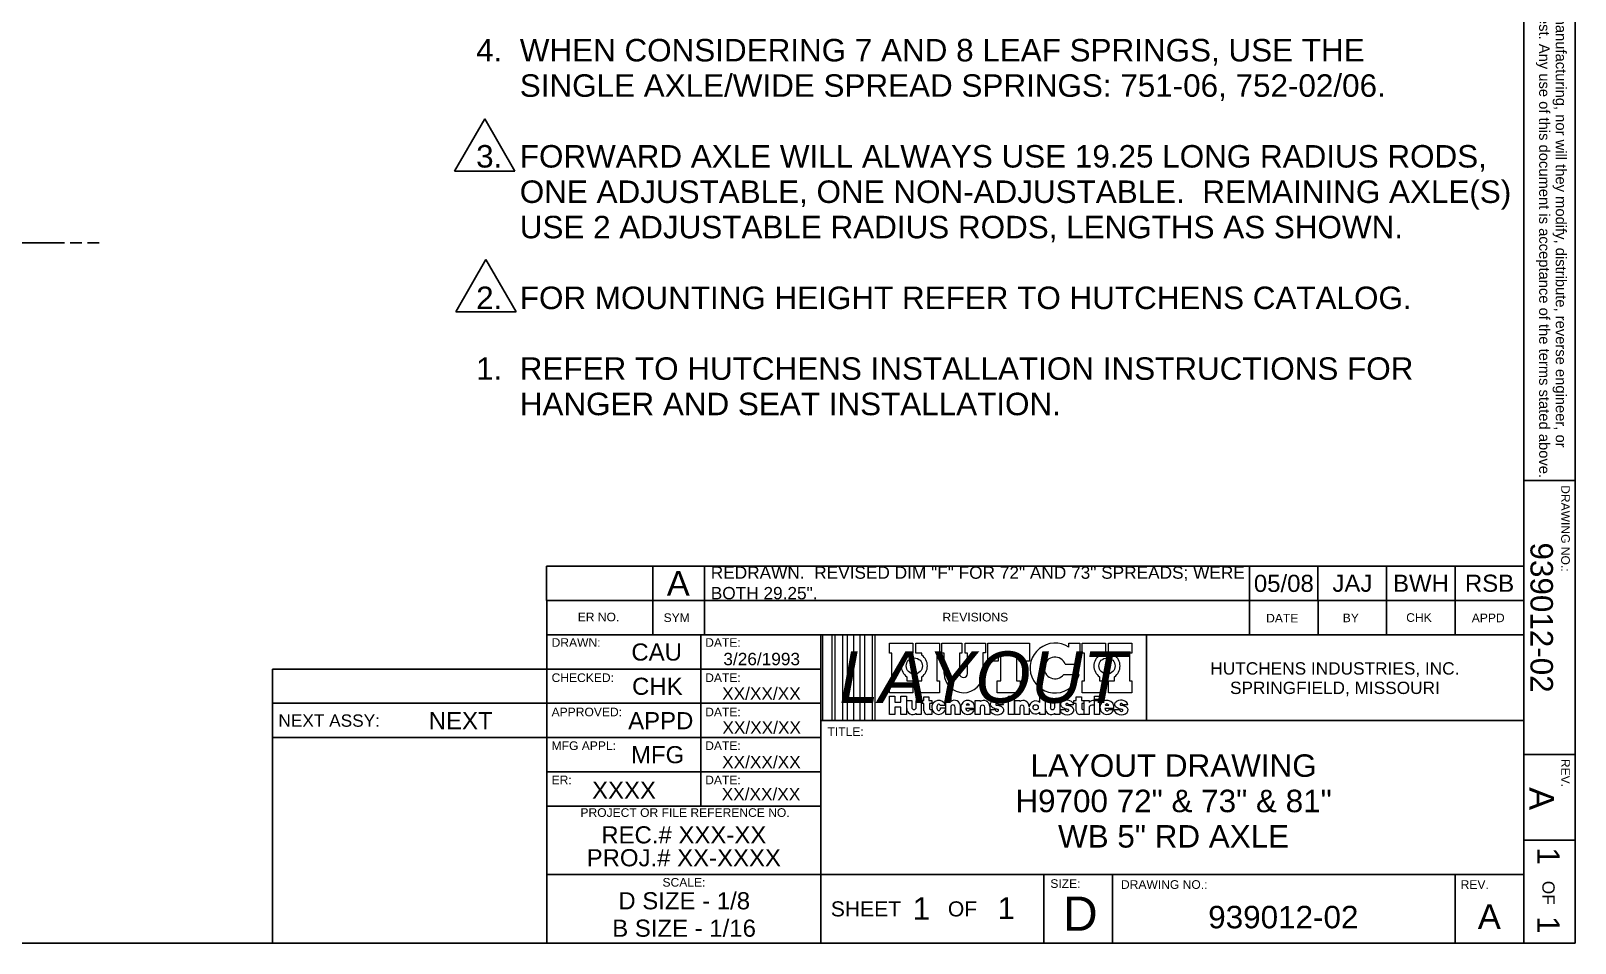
# Model space of a CAD drawing. Header units: inches. Extents: x 0 to 267, y 0 to 172.
# Drawn here: x 176.5 to 266.6, y 4.1 to 57.3 of the extents above; entities that cross this region are included whole.
import ezdxf
from ezdxf.enums import TextEntityAlignment as Align

# ---------------------------------------------------------------- set-up
doc = ezdxf.new("R2010")
doc.units = ezdxf.units.IN
doc.header["$LTSCALE"] = 8
doc.header["$MEASUREMENT"] = 0
doc.linetypes.add('DOUBLE_DASH_CHAIN', pattern=[1.2403, 0.6614, -0.0827, 0.1654, -0.0827, 0.1654, -0.0827])
for name, color, linetype, lineweight in [('Layout', 7, 'Continuous', 25), ('Phantom Lines(Hutchens)', 7, 'DOUBLE_DASH_CHAIN', 70), ('Sketch Geometry(Hutchens)', 7, 'Continuous', 35), ('Symbols(Hutchens)', 7, 'Continuous', 25)]:
    doc.layers.add(name, color=color, linetype=linetype, lineweight=lineweight)
doc.styles.add('Current-ANSI', font='ARIAL.TTF')
doc.styles.add('DEFAULT-Hutchens', font='ARIAL.TTF')
doc.styles.add('Hutchens .063', font='ARIAL.TTF')
doc.styles.add('Hutchens .09', font='ARIAL.TTF')
doc.styles.add('Hutchens .125', font='ARIAL.TTF')
doc.styles.add('Hutchens .164', font='ARIAL.TTF')
doc.styles.add('Hutchens .180', font='ARIAL.TTF')
doc.styles.add('Hutchens .25', font='ARIAL.TTF')

# ---------------------------------------------------------------- blocks, each defined once
blk = doc.blocks.new('Borders D-SIZE')
at = {"layer": 'Sketch Geometry(Hutchens)'}
for p, q in [((32.954, 21.48), (32.954, 0.512)), ((33.329, 3.887), (33.329, 21.48)), ((33.329, 3.887), (32.954, 3.887)), ((32.954, 3.887), (32.954, 0.512)), ((33.329, 0.512), (33.329, 3.887)), ((32.954, 1.887), (33.329, 1.887)), ((32.954, 1.262), (33.329, 1.262)), ((32.954, 0.512), (0.954, 0.512)), ((32.954, 0.512), (33.329, 0.512))]:
    blk.add_line(p, q, dxfattribs=at)
at = {"layer": 'Symbols(Hutchens)', "color": 7, "insert": (33.154, 21.464), "char_height": 0.077, "width": 17.58728, "attachment_point": 4, "rotation": 270, "line_spacing_factor": 0.944221, "style": 'Hutchens .180'}
blk.add_mtext('\\fArial|b0|i0;\\H0.0770;This confidential drawing is the property of Hutchens Industries. Hutchens Industries makes no warranties regarding the information on this document. Nothing hereon may be transmitted or disclosed in whole or in part to other parties. The recipient of this drawing agrees not use this information for manufacturing, nor will they modify, distribute, reverse engineer, or create derivative works based on the information contained on this print without the prior written permission of Hutchens Industries. The recipient agrees not to make copies of the document or reproduce in any manner the information in the document and to return it to Hutchens Industries upon request. Any use of this document is acceptance of the terms stated above. ', dxfattribs=at)
at = {"layer": 'Symbols(Hutchens)', "color": 7, "insert": (33.29, 3.853), "char_height": 0.063, "attachment_point": 1, "rotation": 270, "style": 'Hutchens .063'}
blk.add_mtext('DRAWING NO.:', dxfattribs=at)
at = {"layer": 'Symbols(Hutchens)', "color": 7, "rotation": 270}
for s, insert, char_height, width, attachment_point, style in [('REV.', (33.29, 1.856), 0.063, 0.21647, 1, 'Hutchens .063'), ('OF', (33.134, 0.879), 0.09, 0.35987, 5, 'Hutchens .09')]:
    blk.add_mtext(s, dxfattribs=dict(at, insert=insert, char_height=char_height, width=width, attachment_point=attachment_point, style=style))
at = {"layer": 'Symbols(Hutchens)', "color": 7}
for tag, height, style, p in [('PART_NO', 0.164, 'Hutchens .164', (33.085, 2.887)), ('REV', 0.18, 'Hutchens .180', (33.085, 1.566)), ('Sheet_number', 0.164, 'Hutchens .164', (33.134, 1.115)), ('SHTS_(TOTAL)', 0.164, 'Hutchens .164', (33.134, 0.645))]:
    blk.add_attdef(tag, text='', height=height, rotation=270, dxfattribs=dict(at, style=style)).set_placement(p, align=Align.MIDDLE_CENTER)
blk = doc.blocks.new('Title Blocks D-SIZE')
for p, q in [((11.056, 2.62), (11.056, 1.995)), ((11.069, 2.62), (11.056, 2.62)), ((11.069, 1.995), (11.069, 2.62)), ((11.135, 2.62), (11.135, 1.995)), ((11.16, 2.62), (11.135, 2.62)), ((11.16, 1.995), (11.16, 2.62)), ((11.214, 2.62), (11.214, 1.995)), ((11.25, 2.62), (11.214, 2.62)), ((11.25, 1.995), (11.25, 2.62)), ((11.294, 2.62), (11.294, 1.995)), ((11.341, 2.62), (11.294, 2.62)), ((11.341, 1.995), (11.341, 2.62)), ((11.373, 2.62), (11.373, 1.995)), ((11.432, 2.62), (11.373, 2.62)), ((11.432, 1.995), (11.432, 2.62)), ((11.452, 2.62, 0.394), (13.431, 2.62, 0.394)), ((11.452, 1.995, 0.394), (11.452, 2.62, 0.394)), ((13.431, 2.62, 0.394), (13.431, 1.995, 0.394)), ((11.555, 2.486, 0.394), (11.555, 2.559, 0.394)), ((11.555, 2.559, 0.394), (11.726, 2.559, 0.394)), ((11.573, 2.486, 0.394), (11.555, 2.486, 0.394)), ((11.573, 2.284, 0.394), (11.573, 2.486, 0.394)), ((11.726, 2.486, 0.394), (11.683, 2.486, 0.394)), ((11.683, 2.486, 0.394), (11.683, 2.471, 0.394)), ((11.726, 2.559, 0.394), (11.726, 2.486, 0.394)), ((11.749, 2.486, 0.394), (11.749, 2.559, 0.394)), ((11.749, 2.559, 0.394), (11.92, 2.559, 0.394)), ((11.792, 2.486, 0.394), (11.749, 2.486, 0.394)), ((11.792, 2.471, 0.394), (11.792, 2.486, 0.394)), ((11.92, 2.486, 0.394), (11.902, 2.486, 0.394)), ((11.902, 2.486, 0.394), (11.902, 2.284, 0.394)), ((11.92, 2.559, 0.394), (11.92, 2.486, 0.394)), ((11.937, 2.486, 0.394), (11.937, 2.559, 0.394)), ((11.937, 2.559, 0.394), (12.084, 2.559, 0.394)), ((11.955, 2.486, 0.394), (11.937, 2.486, 0.394)), ((11.955, 2.404, 0.394), (11.955, 2.486, 0.394)), ((12.084, 2.486, 0.394), (12.067, 2.486, 0.394)), ((12.067, 2.486, 0.394), (12.067, 2.337, 0.394)), ((12.084, 2.559, 0.394), (12.084, 2.486, 0.394)), ((12.108, 2.486, 0.394), (12.108, 2.559, 0.394)), ((12.108, 2.559, 0.394), (12.255, 2.559, 0.394)), ((12.125, 2.486, 0.394), (12.108, 2.486, 0.394)), ((12.125, 2.337, 0.394), (12.125, 2.486, 0.394)), ((12.255, 2.487, 0.394), (12.237, 2.487, 0.394)), ((12.237, 2.487, 0.394), (12.237, 2.338, 0.394)), ((12.255, 2.559, 0.394), (12.255, 2.487, 0.394)), ((12.272, 2.428, 0.394), (12.272, 2.559, 0.394)), ((12.272, 2.559, 0.394), (12.578, 2.559, 0.394)), ((12.578, 2.559, 0.394), (12.578, 2.428, 0.394)), ((12.863, 2.529, 0.394), (12.863, 2.559, 0.394)), ((12.863, 2.559, 0.394), (12.945, 2.559, 0.394)), ((12.945, 2.559, 0.394), (12.945, 2.404, 0.394)), ((12.96, 2.486, 0.394), (12.96, 2.559, 0.394)), ((12.96, 2.559, 0.394), (13.13, 2.559, 0.394)), ((12.978, 2.486, 0.394), (12.96, 2.486, 0.394)), ((12.978, 2.284, 0.394), (12.978, 2.486, 0.394)), ((13.13, 2.486, 0.394), (13.088, 2.486, 0.394)), ((13.088, 2.486, 0.394), (13.088, 2.471, 0.394)), ((13.13, 2.559, 0.394), (13.13, 2.486, 0.394)), ((13.154, 2.486, 0.394), (13.154, 2.559, 0.394)), ((13.154, 2.559, 0.394), (13.324, 2.559, 0.394)), ((13.196, 2.486, 0.394), (13.154, 2.486, 0.394)), ((13.196, 2.471, 0.394), (13.196, 2.486, 0.394)), ((13.324, 2.486, 0.394), (13.307, 2.486, 0.394)), ((13.307, 2.486, 0.394), (13.307, 2.284, 0.394)), ((13.324, 2.559, 0.394), (13.324, 2.486, 0.394)), ((11.955, 2.337, 0.394), (11.955, 2.404, 0.394)), ((12.349, 2.428, 0.394), (12.272, 2.428, 0.394)), ((12.369, 2.468, 0.394), (12.349, 2.468, 0.394)), ((12.349, 2.468, 0.394), (12.349, 2.428, 0.394)), ((12.369, 2.284, 0.394), (12.369, 2.468, 0.394)), ((12.502, 2.468, 0.394), (12.481, 2.468, 0.394)), ((12.481, 2.468, 0.394), (12.481, 2.284, 0.394)), ((12.502, 2.428, 0.394), (12.502, 2.468, 0.394)), ((12.578, 2.428, 0.394), (12.502, 2.428, 0.394)), ((12.945, 2.404, 0.394), (12.838, 2.404, 0.394)), ((11.555, 2.197, 0.394), (11.555, 2.284, 0.394)), ((11.555, 2.284, 0.394), (11.573, 2.284, 0.394)), ((11.683, 2.314, 0.394), (11.683, 2.284, 0.394)), ((11.683, 2.284, 0.394), (11.726, 2.284, 0.394)), ((11.726, 2.284, 0.394), (11.726, 2.197, 0.394)), ((11.749, 2.197, 0.394), (11.749, 2.284, 0.394)), ((11.749, 2.284, 0.394), (11.792, 2.284, 0.394)), ((11.792, 2.284, 0.394), (11.792, 2.314, 0.394)), ((11.902, 2.284, 0.394), (11.92, 2.284, 0.394)), ((11.92, 2.284, 0.394), (11.92, 2.197, 0.394)), ((12.067, 2.337, 0.394), (12.067, 2.334, 0.394)), ((12.237, 2.336, 0.394), (12.237, 2.335, 0.394)), ((12.237, 2.335, 0.394), (12.237, 2.335, 0.394)), ((12.341, 2.197, 0.394), (12.341, 2.284, 0.394)), ((12.341, 2.284, 0.394), (12.369, 2.284, 0.394)), ((12.481, 2.284, 0.394), (12.509, 2.284, 0.394)), ((12.509, 2.284, 0.394), (12.509, 2.197, 0.394)), ((12.827, 2.331, 0.394), (12.939, 2.331, 0.394)), ((12.96, 2.197, 0.394), (12.96, 2.284, 0.394)), ((12.96, 2.284, 0.394), (12.978, 2.284, 0.394)), ((13.088, 2.314, 0.394), (13.088, 2.284, 0.394)), ((13.088, 2.284, 0.394), (13.13, 2.284, 0.394)), ((13.13, 2.284, 0.394), (13.13, 2.197, 0.394)), ((13.154, 2.197, 0.394), (13.154, 2.284, 0.394)), ((13.154, 2.284, 0.394), (13.196, 2.284, 0.394)), ((13.196, 2.284, 0.394), (13.196, 2.314, 0.394)), ((13.307, 2.284, 0.394), (13.324, 2.284, 0.394)), ((13.324, 2.284, 0.394), (13.324, 2.197, 0.394)), ((11.726, 2.197, 0.394), (11.555, 2.197, 0.394)), ((11.555, 2.039, 0.394), (11.555, 2.173, 0.394)), ((11.555, 2.173, 0.394), (11.596, 2.173, 0.394)), ((11.596, 2.173, 0.394), (11.596, 2.129, 0.394)), ((11.638, 2.129, 0.394), (11.638, 2.173, 0.394)), ((11.638, 2.173, 0.394), (11.679, 2.173, 0.394)), ((11.679, 2.173, 0.394), (11.679, 2.039, 0.394)), ((11.682, 2.082, 0.394), (11.682, 2.141, 0.394)), ((11.682, 2.141, 0.394), (11.718, 2.141, 0.394)), ((11.718, 2.141, 0.394), (11.718, 2.09, 0.394)), ((11.92, 2.197, 0.394), (11.749, 2.197, 0.394)), ((11.751, 2.113, 0.394), (11.751, 2.141, 0.394)), ((11.751, 2.141, 0.394), (11.787, 2.141, 0.394)), ((11.787, 2.141, 0.394), (11.787, 2.039, 0.394)), ((11.79, 2.118, 0.394), (11.79, 2.141, 0.394)), ((11.79, 2.141, 0.394), (11.807, 2.141, 0.394)), ((11.807, 2.141, 0.394), (11.807, 2.167, 0.394)), ((11.807, 2.167, 0.394), (11.844, 2.167, 0.394)), ((11.844, 2.167, 0.394), (11.844, 2.141, 0.394)), ((11.844, 2.141, 0.394), (11.864, 2.141, 0.394)), ((11.864, 2.141, 0.394), (11.864, 2.118, 0.394)), ((11.967, 2.039, 0.394), (11.967, 2.173, 0.394)), ((11.967, 2.173, 0.394), (12.003, 2.173, 0.394)), ((12.003, 2.173, 0.394), (12.003, 2.133, 0.394)), ((12.181, 2.039, 0.394), (12.181, 2.141, 0.394)), ((12.181, 2.141, 0.394), (12.218, 2.141, 0.394)), ((12.218, 2.141, 0.394), (12.218, 2.133, 0.394)), ((12.509, 2.197, 0.394), (12.341, 2.197, 0.394)), ((12.425, 2.039, 0.394), (12.425, 2.173, 0.394)), ((12.425, 2.173, 0.394), (12.466, 2.173, 0.394)), ((12.466, 2.173, 0.394), (12.466, 2.039, 0.394)), ((12.469, 2.039, 0.394), (12.469, 2.141, 0.394)), ((12.469, 2.141, 0.394), (12.506, 2.141, 0.394)), ((12.506, 2.141, 0.394), (12.506, 2.133, 0.394)), ((12.653, 2.125, 0.394), (12.653, 2.173, 0.394)), ((12.653, 2.173, 0.394), (12.69, 2.173, 0.394)), ((12.69, 2.173, 0.394), (12.69, 2.039, 0.394)), ((12.693, 2.082, 0.394), (12.693, 2.141, 0.394)), ((12.693, 2.141, 0.394), (12.729, 2.141, 0.394)), ((12.729, 2.141, 0.394), (12.729, 2.09, 0.394)), ((12.762, 2.113, 0.394), (12.762, 2.141, 0.394)), ((12.762, 2.141, 0.394), (12.798, 2.141, 0.394)), ((12.798, 2.141, 0.394), (12.798, 2.039, 0.394)), ((12.901, 2.118, 0.394), (12.901, 2.141, 0.394)), ((12.901, 2.141, 0.394), (12.918, 2.141, 0.394)), ((12.918, 2.141, 0.394), (12.918, 2.167, 0.394)), ((12.918, 2.167, 0.394), (12.955, 2.167, 0.394)), ((12.955, 2.167, 0.394), (12.955, 2.141, 0.394)), ((12.955, 2.141, 0.394), (12.974, 2.141, 0.394)), ((13.13, 2.197, 0.394), (12.96, 2.197, 0.394)), ((12.974, 2.141, 0.394), (12.974, 2.118, 0.394)), ((12.975, 2.039, 0.394), (12.975, 2.141, 0.394)), ((12.975, 2.141, 0.394), (13.011, 2.141, 0.394)), ((13.011, 2.141, 0.394), (13.011, 2.125, 0.394)), ((13.048, 2.141, 0.394), (13.048, 2.106, 0.394)), ((13.051, 2.147, 0.394), (13.051, 2.173, 0.394)), ((13.051, 2.173, 0.394), (13.088, 2.173, 0.394)), ((13.088, 2.147, 0.394), (13.051, 2.147, 0.394)), ((13.051, 2.039, 0.394), (13.051, 2.141, 0.394)), ((13.051, 2.141, 0.394), (13.088, 2.141, 0.394)), ((13.088, 2.173, 0.394), (13.088, 2.147, 0.394)), ((13.088, 2.141, 0.394), (13.088, 2.039, 0.394)), ((13.324, 2.197, 0.394), (13.154, 2.197, 0.394)), ((11.596, 2.039, 0.394), (11.555, 2.039, 0.394)), ((11.596, 2.129, 0.394), (11.638, 2.129, 0.394)), ((11.638, 2.091, 0.394), (11.596, 2.091, 0.394)), ((11.596, 2.091, 0.394), (11.596, 2.039, 0.394)), ((11.638, 2.039, 0.394), (11.638, 2.091, 0.394)), ((11.679, 2.039, 0.394), (11.638, 2.039, 0.394)), ((11.751, 2.09, 0.394), (11.751, 2.113, 0.394)), ((11.751, 2.039, 0.394), (11.751, 2.047, 0.394)), ((11.787, 2.039, 0.394), (11.751, 2.039, 0.394)), ((11.807, 2.118, 0.394), (11.79, 2.118, 0.394)), ((11.807, 2.065, 0.394), (11.807, 2.118, 0.394)), ((11.864, 2.039, 0.394), (11.834, 2.039, 0.394)), ((11.864, 2.118, 0.394), (11.847, 2.118, 0.394)), ((11.847, 2.118, 0.394), (11.847, 2.083, 0.394)), ((11.856, 2.074, 0.394), (11.864, 2.074, 0.394)), ((11.864, 2.074, 0.394), (11.864, 2.039, 0.394)), ((11.965, 2.103, 0.394), (11.926, 2.103, 0.394)), ((11.929, 2.086, 0.394), (11.966, 2.086, 0.394)), ((12.003, 2.039, 0.394), (11.967, 2.039, 0.394)), ((12.036, 2.039, 0.394), (12.036, 2.09, 0.394)), ((12.072, 2.039, 0.394), (12.036, 2.039, 0.394)), ((12.072, 2.098, 0.394), (12.072, 2.039, 0.394)), ((12.178, 2.083, 0.394), (12.111, 2.083, 0.394)), ((12.139, 2.106, 0.394), (12.114, 2.106, 0.394)), ((12.14, 2.075, 0.394), (12.176, 2.075, 0.394)), ((12.218, 2.039, 0.394), (12.181, 2.039, 0.394)), ((12.218, 2.09, 0.394), (12.218, 2.039, 0.394)), ((12.25, 2.039, 0.394), (12.25, 2.09, 0.394)), ((12.287, 2.039, 0.394), (12.25, 2.039, 0.394)), ((12.287, 2.097, 0.394), (12.287, 2.039, 0.394)), ((12.29, 2.075, 0.394), (12.327, 2.075, 0.394)), ((12.327, 2.075, 0.394), (12.328, 2.068, 0.394)), ((12.35, 2.109, 0.394), (12.349, 2.112, 0.394)), ((12.387, 2.109, 0.394), (12.35, 2.109, 0.394)), ((12.466, 2.039, 0.394), (12.425, 2.039, 0.394)), ((12.506, 2.039, 0.394), (12.469, 2.039, 0.394)), ((12.506, 2.09, 0.394), (12.506, 2.039, 0.394)), ((12.538, 2.039, 0.394), (12.538, 2.09, 0.394)), ((12.575, 2.039, 0.394), (12.538, 2.039, 0.394)), ((12.575, 2.097, 0.394), (12.575, 2.094, 0.394)), ((12.575, 2.086, 0.394), (12.575, 2.039, 0.394)), ((12.653, 2.039, 0.394), (12.653, 2.054, 0.394)), ((12.69, 2.039, 0.394), (12.653, 2.039, 0.394)), ((12.762, 2.09, 0.394), (12.762, 2.113, 0.394)), ((12.762, 2.039, 0.394), (12.762, 2.047, 0.394)), ((12.798, 2.039, 0.394), (12.762, 2.039, 0.394)), ((12.801, 2.075, 0.394), (12.838, 2.075, 0.394)), ((12.838, 2.075, 0.394), (12.839, 2.068, 0.394)), ((12.861, 2.109, 0.394), (12.861, 2.112, 0.394)), ((12.898, 2.109, 0.394), (12.861, 2.109, 0.394)), ((12.918, 2.118, 0.394), (12.901, 2.118, 0.394)), ((12.918, 2.065, 0.394), (12.918, 2.118, 0.394)), ((12.974, 2.039, 0.394), (12.944, 2.039, 0.394)), ((12.974, 2.118, 0.394), (12.958, 2.118, 0.394)), ((12.958, 2.118, 0.394), (12.958, 2.083, 0.394)), ((12.966, 2.074, 0.394), (12.974, 2.074, 0.394)), ((12.974, 2.074, 0.394), (12.974, 2.039, 0.394)), ((13.011, 2.039, 0.394), (12.975, 2.039, 0.394)), ((13.011, 2.086, 0.394), (13.011, 2.039, 0.394)), ((13.048, 2.106, 0.394), (13.032, 2.106, 0.394)), ((13.088, 2.039, 0.394), (13.051, 2.039, 0.394)), ((13.193, 2.083, 0.394), (13.127, 2.083, 0.394)), ((13.13, 2.106), (13.155, 2.106)), ((13.155, 2.075, 0.394), (13.191, 2.075, 0.394)), ((13.197, 2.075, 0.394), (13.234, 2.075, 0.394)), ((13.234, 2.075, 0.394), (13.235, 2.068, 0.394)), ((13.257, 2.109, 0.394), (13.256, 2.112, 0.394)), ((13.293, 2.109, 0.394), (13.257, 2.109, 0.394)), ((11.056, 1.995), (11.069, 1.995)), ((11.135, 1.995), (11.16, 1.995)), ((11.214, 1.995), (11.25, 1.995)), ((11.294, 1.995), (11.341, 1.995)), ((11.373, 1.995), (11.432, 1.995)), ((13.431, 1.995, 0.394), (11.452, 1.995, 0.394))]:
    blk.add_line(p, q)
for centre, radius, start, end in [((12.763, 2.377, 0.394), 0.182, 56.6916, 345.2958), ((12.763, 2.378, 0.394), 0.0793, 19.2915, 323.7518), ((12.096, 2.338, 0.394), 0.141, 180.5793, 358.8261), ((12.096, 2.337, 0.394), 0.0294, 185.1743, 359.7012), ((12.096, 2.338, 0.394), 0.141, 359.1492, 359.7011), ((12.029, 2.098, 0.394), 0.0436, 0.1134, 125.7974), ((12.243, 2.097, 0.394), 0.0437, 0.0471, 125.4518), ((12.531, 2.097, 0.394), 0.0437, 0.0471, 125.4518), ((13.048, 2.091, 0.394), 0.0501, 89.9771, 137.1344), ((11.725, 2.082, 0.394), 0.0437, 180.3218, 305.3601), ((11.735, 2.09, 0.394), 0.0162, 179.9242, 359.9242), ((11.834, 2.065, 0.394), 0.0263, 179.9757, 270.3228), ((11.855, 2.082, 0.394), 0.00843, 177.6309, 272.6673), ((12.019, 2.092, 0.394), 0.0162, 354.1816, 185.7837), ((12.234, 2.09, 0.394), 0.0162, 359.703, 180.3316), ((12.339, 2.073, 0.394), 0.0121, 204.4594, 275.2642), ((12.522, 2.09, 0.394), 0.0162, 359.703, 180.3316), ((12.736, 2.082, 0.394), 0.0437, 180.3218, 305.3601), ((12.745, 2.09, 0.394), 0.0162, 179.9242, 359.9242), ((12.85, 2.073, 0.394), 0.0121, 204.4594, 275.2642), ((12.944, 2.065, 0.394), 0.0263, 179.9757, 270.3228), ((12.966, 2.082, 0.394), 0.00843, 177.6309, 272.6673), ((13.032, 2.085, 0.394), 0.0205, 89.8963, 179.8048), ((13.246, 2.073, 0.394), 0.0121, 204.4594, 275.2642)]:
    blk.add_arc(centre, radius, start, end)
for centre, major_axis, ratio, start_param, end_param in [((11.737, 2.392, 0.394), (0.0955, 0), 0.994799, 2.176369, 4.106815), ((11.737, 2.392, 0.394), (0.0955, 0), 0.994799, 5.317963, 7.248409), ((13.142, 2.392, 0.394), (0.0955, 0), 0.994799, 2.176369, 4.106815), ((13.142, 2.392, 0.394), (0.0955, 0), 0.994799, 5.317963, 7.248409), ((11.915, 2.09, 0.394), (-0.0514, 0), 0.994799, 3.401657, 9.338959), ((12.127, 2.09, 0.394), (-0.0514, 0), 0.994799, 2.998245, 9.135025), ((12.34, 2.112, 0.394), (-0.047, 0.0033), 0.647832, 3.140762, 5.463152), ((12.622, 2.09, 0.394), (-0.0472, 0), 0.994799, 3.999148, 6.197555), ((12.851, 2.112, 0.394), (-0.047, 0.0033), 0.647832, 3.140762, 5.463152), ((13.142, 2.09, 0.394), (-0.0514, 0), 0.994799, 2.998245, 9.135025), ((13.246, 2.112, 0.394), (-0.047, 0.0033), 0.647832, 3.140762, 5.463152), ((11.915, 2.09, 0.394), (0, 0.0234), 0.586512, 5.309795, 10.806998), ((54.258, 2.064, 0.394), (-42.254, 0), 0.994799, 6.282577, 6.283794), ((12.127, 2.09, 0.394), (0, 0.0263), 0.60478, 1.852277, 4.123353), ((12.127, 2.09, 0.394), (0, -0.0263), 0.60478, 2.22829, 4.054927), ((12.34, 2.071, 0.394), (-0.05, 0.0009), 0.690427, 6.197981, 10.20685), ((12.622, 2.09, 0.394), (-0.0472, 0), 0.994799, 0.085618, 2.284037), ((12.851, 2.071, 0.394), (-0.05, 0.0009), 0.690427, 6.197981, 10.20685), ((13.142, 2.09, 0.394), (0, 0.0263), 0.60478, 1.852277, 4.123353), ((13.142, 2.09), (0, 0.0263), 0.60478, 5.373665, 7.192706), ((13.246, 2.071, 0.394), (-0.05, 0.0009), 0.690427, 6.197981, 10.20685)]:
    blk.add_ellipse(centre, major_axis=major_axis, ratio=ratio, start_param=start_param, end_param=end_param)
for centre, major_axis in [((11.737, 2.392, 0.394), (0.0588, 0)), ((13.142, 2.392, 0.394), (0.0588, 0)), ((12.622, 2.09, 0.394), (-0.0191, 0))]:
    blk.add_ellipse(centre, major_axis=major_axis, ratio=0.994799)
for points, knots in [([(12.34, 2.061), (12.344, 2.062), (12.349, 2.063), (12.352, 2.07), (12.348, 2.076), (12.336, 2.076), (12.323, 2.08), (12.309, 2.087), (12.299, 2.096), (12.292, 2.107), (12.292, 2.119), (12.298, 2.13), (12.305, 2.134), (12.309, 2.137)], [-0.3143782, -0.3143782, -0.3143782, -0.3143782, -0.2868254, -0.275842, -0.2644948, -0.2345833, -0.1946546, -0.1547092, -0.1196403, -0.090397, -0.0629383, -0.0346568, 0, 0, 0, 0]), ([(12.349, 2.112), (12.349, 2.113), (12.347, 2.116), (12.343, 2.118), (12.338, 2.118), (12.334, 2.117), (12.33, 2.114), (12.331, 2.109), (12.334, 2.107), (12.34, 2.106), (12.346, 2.106), (12.352, 2.104), (12.358, 2.103), (12.364, 2.101), (12.37, 2.098), (12.373, 2.096), (12.376, 2.095)], [-0.1873427, -0.1873427, -0.1873427, -0.1873427, -0.176426, -0.1648487, -0.1527865, -0.1409191, -0.1303956, -0.1216823, -0.1106416, -0.0983121, -0.0824397, -0.0641697, -0.0482199, -0.0337682, -0.0186055, 0, 0, 0, 0]), ([(12.852, 2.061), (12.855, 2.062), (12.861, 2.063), (12.864, 2.07), (12.859, 2.076), (12.848, 2.076), (12.834, 2.08), (12.82, 2.087), (12.81, 2.096), (12.804, 2.107), (12.804, 2.119), (12.81, 2.13), (12.817, 2.134), (12.821, 2.137)], [-0.3143782, -0.3143782, -0.3143782, -0.3143782, -0.2868254, -0.275842, -0.2644948, -0.2345832, -0.1946545, -0.1547091, -0.1196402, -0.0903969, -0.0629381, -0.0346567, 0, 0, 0, 0]), ([(12.861, 2.112), (12.86, 2.113), (12.859, 2.116), (12.854, 2.118), (12.85, 2.118), (12.845, 2.117), (12.841, 2.114), (12.842, 2.109), (12.846, 2.107), (12.851, 2.106), (12.857, 2.106), (12.864, 2.104), (12.87, 2.103), (12.875, 2.101), (12.881, 2.098), (12.885, 2.096), (12.887, 2.095)], [-0.1873427, -0.1873427, -0.1873427, -0.1873427, -0.176426, -0.1648487, -0.1527865, -0.1409191, -0.1303956, -0.1216823, -0.1106417, -0.0983122, -0.0824398, -0.0641698, -0.04822, -0.0337683, -0.0186057, 0, 0, 0, 0]), ([(13.247, 2.061), (13.251, 2.062), (13.256, 2.063), (13.259, 2.07), (13.255, 2.076), (13.243, 2.076), (13.229, 2.08), (13.216, 2.087), (13.205, 2.096), (13.199, 2.107), (13.199, 2.119), (13.205, 2.13), (13.212, 2.134), (13.216, 2.137)], [-0.3143782, -0.3143782, -0.3143782, -0.3143782, -0.2868254, -0.275842, -0.2644948, -0.2345832, -0.1946544, -0.154709, -0.1196402, -0.0903969, -0.0629381, -0.0346567, 0, 0, 0, 0]), ([(13.256, 2.112), (13.255, 2.113), (13.254, 2.116), (13.249, 2.118), (13.245, 2.118), (13.24, 2.117), (13.237, 2.114), (13.237, 2.109), (13.241, 2.107), (13.246, 2.106), (13.252, 2.106), (13.259, 2.104), (13.265, 2.103), (13.271, 2.101), (13.276, 2.098), (13.28, 2.096), (13.282, 2.095)], [-0.1873427, -0.1873427, -0.1873427, -0.1873427, -0.176426, -0.1648486, -0.1527865, -0.140919, -0.1303955, -0.1216822, -0.1106416, -0.0983121, -0.0824396, -0.0641697, -0.0482199, -0.0337682, -0.0186055, 0, 0, 0, 0])]:
    blk.add_open_spline(points, degree=3, knots=knots)
at = {"layer": 'Sketch Geometry(Hutchens)'}
for p, q in [((9.056, 2.62), (9.056, 2.87)), ((9.056, 2.87), (16.181, 2.87)), ((9.831, 2.87), (9.831, 2.62)), ((10.206, 2.87), (10.206, 2.62)), ((14.181, 2.87), (14.181, 2.62)), ((14.681, 2.87), (14.681, 2.62)), ((15.181, 2.87), (15.181, 2.62)), ((15.681, 2.87), (15.681, 2.62)), ((16.181, 2.87), (16.181, 2.62)), ((9.056, 2.62), (16.181, 2.62)), ((9.056, 0.37), (9.056, 2.62)), ((16.181, 2.62), (9.056, 2.62)), ((10.181, 2.62), (10.181, 1.37)), ((11.056, 2.62), (11.056, 0.37)), ((13.431, 1.995), (13.431, 2.62)), ((16.181, 2.62), (16.181, 0.37)), ((7.056, 0.37), (7.056, 2.37)), ((7.056, 2.37), (11.056, 2.37)), ((7.056, 2.12), (11.056, 2.12)), ((11.056, 1.995), (16.181, 1.995)), ((7.056, 1.87), (11.056, 1.87)), ((9.056, 1.62), (11.056, 1.62)), ((11.056, 1.37), (9.056, 1.37)), ((9.056, 0.87), (16.181, 0.87)), ((12.681, 0.37), (12.681, 0.87)), ((13.181, 0.37), (13.181, 0.87)), ((15.681, 0.87), (15.681, 0.37)), ((16.556, 0.37), (16.556, 0.459)), ((16.181, 0.37), (7.056, 0.37))]:
    blk.add_line(p, q, dxfattribs=at)
at = {"layer": 'Layout', "color": 7, "insert": (12.237, 2.308), "char_height": 0.375, "width": 2.35952, "attachment_point": 5, "style": 'DEFAULT-Hutchens'}
blk.add_mtext('\\fArial|b0|i1;\\H0.3750;LAYOUT', dxfattribs=at)
at = {"layer": 'Symbols(Hutchens)', "color": 7}
for s, insert, char_height, width, attachment_point, style in [('ER NO.', (9.434, 2.749), 0.063, 0.77339, 5, 'Hutchens .063'), ('SYM', (10.004, 2.744), 0.063, 0.37238, 5, 'Hutchens .063'), ('REVISIONS', (12.182, 2.748), 0.063, 3.97114, 5, 'Hutchens .063'), ('DATE', (14.42, 2.741), 0.063, 0.49667, 5, 'Hutchens .063'), ('BY', (14.92, 2.743), 0.063, 0.48937, 5, 'Hutchens .063'), ('CHK', (15.417, 2.745), 0.063, 0.49667, 5, 'Hutchens .063'), ('APPD', (15.922, 2.743), 0.063, 0.49302, 5, 'Hutchens .063'), ('DRAWN:', (9.092, 2.595), 0.063, 0.43732, 1, 'Hutchens .063'), ('DATE:', (10.212, 2.595), 0.063, 0.43732, 1, 'Hutchens .063'), ('CHECKED:', (9.092, 2.338), 0.063, 0.45493, 1, 'Hutchens .063'), ('DATE:', (10.212, 2.338), 0.063, 0.43732, 1, 'Hutchens .063'), ('\\fArial|b0|i0;\\H0.0900;NEXT ASSY:', (7.47, 1.993), 0.09, 0.74189, 5, 'Hutchens .09'), ('APPROVED:', (9.092, 2.088), 0.063, 0.5137, 1, 'Hutchens .063'), ('DATE:', (10.212, 2.088), 0.063, 0.43732, 1, 'Hutchens .063'), ('TITLE:', (11.104, 1.944), 0.063, 0.978, 1, 'Current-ANSI'), ('MFG APPL:', (9.092, 1.842), 0.063, 0.46957, 1, 'Hutchens .063'), ('DATE:', (10.212, 1.842), 0.063, 0.43732, 1, 'Hutchens .063'), ('ER:', (9.092, 1.592), 0.063, 0.43732, 1, 'Hutchens .063'), ('DATE:', (10.212, 1.592), 0.063, 0.43732, 1, 'Hutchens .063'), ('PROJECT OR FILE REFERENCE NO.', (10.065, 1.354), 0.063, 1.99757, 2, 'Hutchens .063'), ('SCALE:', (10.057, 0.845), 0.063, 1.99535, 2, 'Hutchens .063'), ('SIZE:', (12.729, 0.836), 0.063, 0.25696, 1, 'Hutchens .063'), ('DRAWING NO.:', (13.244, 0.829), 0.063, 0.978, 1, 'Hutchens .063'), ('REV.', (15.721, 0.829), 0.063, 0.33907, 1, 'Hutchens .063'), ('\\fArial|b0|i0;\\H0.1100;SHEET        OF', (11.128, 0.619), 0.11, 1.5271, 4, 'Hutchens .125')]:
    blk.add_mtext(s, dxfattribs=dict(at, insert=insert, char_height=char_height, width=width, attachment_point=attachment_point, style=style))
at = {"layer": 'Symbols(Hutchens)', "color": 7, "insert": (14.804, 2.295), "char_height": 0.09, "width": 2.73951, "attachment_point": 5, "line_spacing_factor": 0.944221, "style": 'Hutchens .09'}
blk.add_mtext('\\fArial|b0|i0;\\H0.0900;HUTCHENS INDUSTRIES, INC.\\PSPRINGFIELD, MISSOURI', dxfattribs=at)
at = {"layer": 'Symbols(Hutchens)', "color": 7}
for tag, height, style, p in [('DESIGNER', 0.125, 'Hutchens .125', (9.858, 2.494)), ('CREATION_DATE', 0.09, 'Hutchens .09', (10.624, 2.443)), ('NEXT3', 0.125, 'Hutchens .125', (7.521, 2.235)), ('NEXT2', 0.125, 'Hutchens .125', (8.458, 2.235)), ('CHK_BY', 0.125, 'Hutchens .125', (9.863, 2.244)), ('CHK', 0.09, 'Hutchens .09', (10.622, 2.191)), ('NEXT_ASSY:', 0.125, 'Hutchens .125', (8.429, 1.993)), ('APP_BY', 0.125, 'Hutchens .125', (9.888, 1.993)), ('APP', 0.09, 'Hutchens .09', (10.624, 1.943)), ('MFG_BY', 0.125, 'Hutchens .125', (9.865, 1.745)), ('MFG', 0.09, 'Hutchens .09', (10.622, 1.691)), ('ER_NO', 0.125, 'Hutchens .125', (9.62, 1.486)), ('ER_DATE', 0.09, 'Hutchens .09', (10.619, 1.457)), ('PROJ_NO.', 0.125, 'Hutchens .125', (10.056, 1.16)), ('EPR_NO.', 0.125, 'Hutchens .164', (10.056, 0.993)), ('SCALE_D', 0.125, 'Hutchens .125', (10.059, 0.679)), ('Sheet_number', 0.164, 'Hutchens .164', (11.821, 0.623)), ('SHTS_(TOTAL)', 0.16, 'Hutchens .164', (12.407, 0.625)), ('Sheet_Size', 0.25, 'Hutchens .25', (12.948, 0.585)), ('PART_NO', 0.164, 'Hutchens .164', (14.428, 0.56)), ('REV', 0.18, 'Hutchens .180', (15.93, 0.564)), ('SCALE_B', 0.125, 'Hutchens .125', (10.058, 0.479))]:
    blk.add_attdef(tag, text='', height=height, dxfattribs=dict(at, style=style)).set_placement(p, align=Align.MIDDLE_CENTER)
blk = doc.blocks.new('FLAG')
at = {"layer": 'Sketch Geometry(Hutchens)'}
for p, q in [((-0.22, -0.191), (0, 0.191)), ((0, 0.191), (0.22, -0.191)), ((0.22, -0.191), (-0.22, -0.191))]:
    blk.add_line(p, q, dxfattribs=at)
at = {"layer": 'Symbols(Hutchens)', "color": 7, "style": 'Hutchens .164'}
blk.add_attdef('NO:', text='', height=0.164, dxfattribs=at).set_placement((-0.003, -0.05), align=Align.MIDDLE_CENTER)
blk = doc.blocks.new('REVISION LINE_1')
at = {"layer": 'Sketch Geometry(Hutchens)'}
for p, q in [((-7.125, 0.25), (0, 0.25)), ((-7.125, 0), (-7.125, 0.25)), ((-6.35, 0.25), (-6.35, 0)), ((-5.975, 0.25), (-5.975, 0)), ((-2, 0.25), (-2, 0)), ((-1.5, 0.25), (-1.5, 0)), ((-1, 0.25), (-1, 0)), ((-0.5, 0.25), (-0.5, 0)), ((0, 0.25), (0, 0)), ((0, 0), (-7.125, 0))]:
    blk.add_line(p, q, dxfattribs=at)
at = {"layer": 'Symbols(Hutchens)', "color": 7, "insert": (-5.928, 0.128), "char_height": 0.09, "width": 3.9224, "attachment_point": 4, "style": 'Hutchens .09'}
blk.add_mtext('REDRAWN.  REVISED DIM "F" FOR 72" AND 73" SPREADS; WERE BOTH 29.25".', dxfattribs=at)
at = {"layer": 'Symbols(Hutchens)', "color": 7}
for tag, height, style, p in [('ER_#', 0.125, 'Hutchens .125', (-6.738, 0.125)), ('REV', 0.18, 'Hutchens .180', (-6.165, 0.125)), ('DATE', 0.125, 'Hutchens .125', (-1.749, 0.125)), ('BY', 0.125, 'Hutchens .125', (-1.249, 0.126)), ('CHK', 0.125, 'Hutchens .125', (-0.749, 0.126)), ('APPD', 0.125, 'Hutchens .125', (-0.249, 0.126))]:
    blk.add_attdef(tag, text='', height=height, dxfattribs=dict(at, style=style)).set_placement(p, align=Align.MIDDLE_CENTER)

msp = doc.modelspace()

# ---------------------------------------------------------------- linework, layer by layer
at = {"layer": 'Phantom Lines(Hutchens)', "lineweight": 35, "ltscale": 0.506096}
msp.add_line((120.591, 44.9722), (180.8512, 44.9722), dxfattribs=at)

# ---------------------------------------------------------------- block references
at = {"xscale": 8, "yscale": 8, "zscale": 8}
for name, p, values in [('Borders D-SIZE', (0, 0), {'PART_NO': '939012-02', 'REV': 'A', 'Sheet_number': '1 ', 'SHTS_(TOTAL)': '1'}), ('REVISION LINE_1', (263.6294, 24.0934), {'REV': 'A', 'DATE': '05/08', 'BY': 'JAJ', 'CHK': 'BWH', 'APPD': 'RSB'}), ('Title Blocks D-SIZE', (134.1835, 1.1342), {'Sheet_Size': 'D', 'MFG_BY': 'MFG', 'APP_BY': 'APPD', 'CHK_BY': 'CHK', 'DESIGNER': 'CAU', 'CREATION_DATE': '3/26/1993', 'CHK': 'XX/XX/XX', 'APP': 'XX/XX/XX', 'MFG': 'XX/XX/XX', 'NEXT_ASSY:': 'NEXT', 'PART_NO': '939012-02', 'REV': 'A', 'SCALE_D': 'D SIZE - 1/8', 'SCALE_B': 'B SIZE - 1/16', 'PROJ_NO.': 'REC.# XXX-XX', 'EPR_NO.': 'PROJ.# XX-XXXX', 'ER_NO': 'XXXX', 'ER_DATE': 'XX/XX/XX', 'Sheet_number': '1 ', 'SHTS_(TOTAL)': '1'})]:
    msp.add_blockref(name, p, dxfattribs=at).add_auto_attribs(values)
for p in [(203.0152, 50.6861), (203.0906, 42.4746)]:
    msp.add_blockref('FLAG', p, dxfattribs=at)

# ---------------------------------------------------------------- texts
at = {"layer": 'Symbols(Hutchens)', "color": 7, "char_height": 1.312, "line_spacing_factor": 0.944221, "style": 'Hutchens .164'}
for s, insert, width, attachment_point in [('{4.  WHEN CONSIDERING 7 AND 8 LEAF SPRINGS, USE THE\\P     SINGLE AXLE/WIDE SPREAD SPRINGS: 751-06, 752-02/06.\\P\\P3.  FORWARD AXLE WILL ALWAYS USE 19.25 LONG RADIUS RODS,\\P     ONE ADJUSTABLE, ONE NON-ADJUSTABLE.  REMAINING AXLE(S)\\P     USE 2 ADJUSTABLE RADIUS RODS, LENGTHS AS SHOWN.\\P\\P2.  FOR MOUNTING HEIGHT REFER TO HUTCHENS CATALOG.\\P\\P1.  REFER TO HUTCHENS INSTALLATION INSTRUCTIONS FOR\\P     HANGER AND SEAT INSTALLATION.}', (202.5165, 34.8901), 60.404998, 7), ('{LAYOUT DRAWING\\PH9700 72" & 73" & 81"\\PWB 5" RD AXLE}', (243.2045, 12.3825), 40.438233, 5)]:
    msp.add_mtext(s, dxfattribs=dict(at, insert=insert, width=width, attachment_point=attachment_point))

doc.saveas('drawing.dxf')
